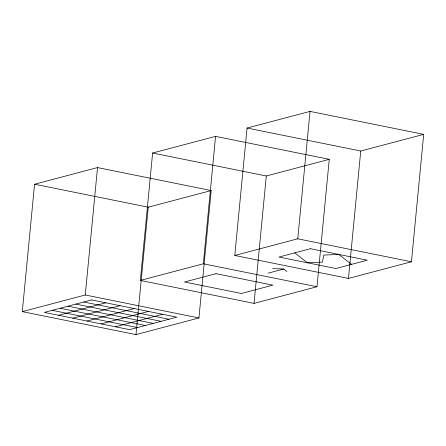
<?xml version="1.0" encoding="UTF-8"?>
<svg xmlns="http://www.w3.org/2000/svg" width="446" height="446" viewBox="0 0 446 446"><rect width="100%" height="100%" fill="white"/><g stroke="black" fill="none" stroke-linecap="round" stroke-linejoin="round"><path stroke-width="0.67" d="M22.3 311.631L34.565 184.226L97.529 167.579L211.203 190.548L198.938 317.953L135.974 334.6L22.3 311.631L85.264 294.984L198.938 317.953M85.264 294.984L97.529 167.579M140.351 280.423L152.621 153.017L215.58 136.37L329.26 159.339L316.989 286.745L254.03 303.386L140.351 280.423L203.315 263.776L316.989 286.745M135.974 334.6L148.245 207.195L211.203 190.548M203.315 263.776L215.58 136.37M234.797 255.452L247.062 128.047L310.026 111.4L423.7 134.369L411.435 261.774L348.471 278.421L234.797 255.452L297.755 238.805L411.435 261.774M254.03 303.386L266.295 175.986L329.26 159.339M297.755 238.805L310.026 111.4M348.471 278.421L360.736 151.016L423.7 134.369M58.588 315.289L105.808 302.806M72.798 318.16L120.019 305.677M87.009 321.031L134.229 308.548M268.024 273.181L283.762 269.016L286.934 271.491M101.22 323.902L148.44 311.42M115.425 326.773L162.645 314.291M272.723 268.62L283.762 269.016M247.062 128.047L360.736 151.016M152.621 153.017L266.295 175.986M34.565 184.226L148.245 207.195M83.731 302.014L168.989 319.241M75.859 304.1L161.118 321.326M67.993 306.179L153.246 323.406M60.121 308.258L145.374 325.485M52.249 310.338L137.507 327.565M351.532 264.355L338.854 254.454L323.88 255.095L322.347 262.131L307.372 262.778L294.695 252.871M91.603 299.935L44.377 312.417L129.635 329.644L176.856 317.162L91.603 299.935M215.992 273.677L184.51 282L241.347 293.485L272.829 285.161L215.992 273.677M310.433 248.712L278.956 257.035L335.793 268.52L367.275 260.196L310.433 248.712"/></g></svg>
